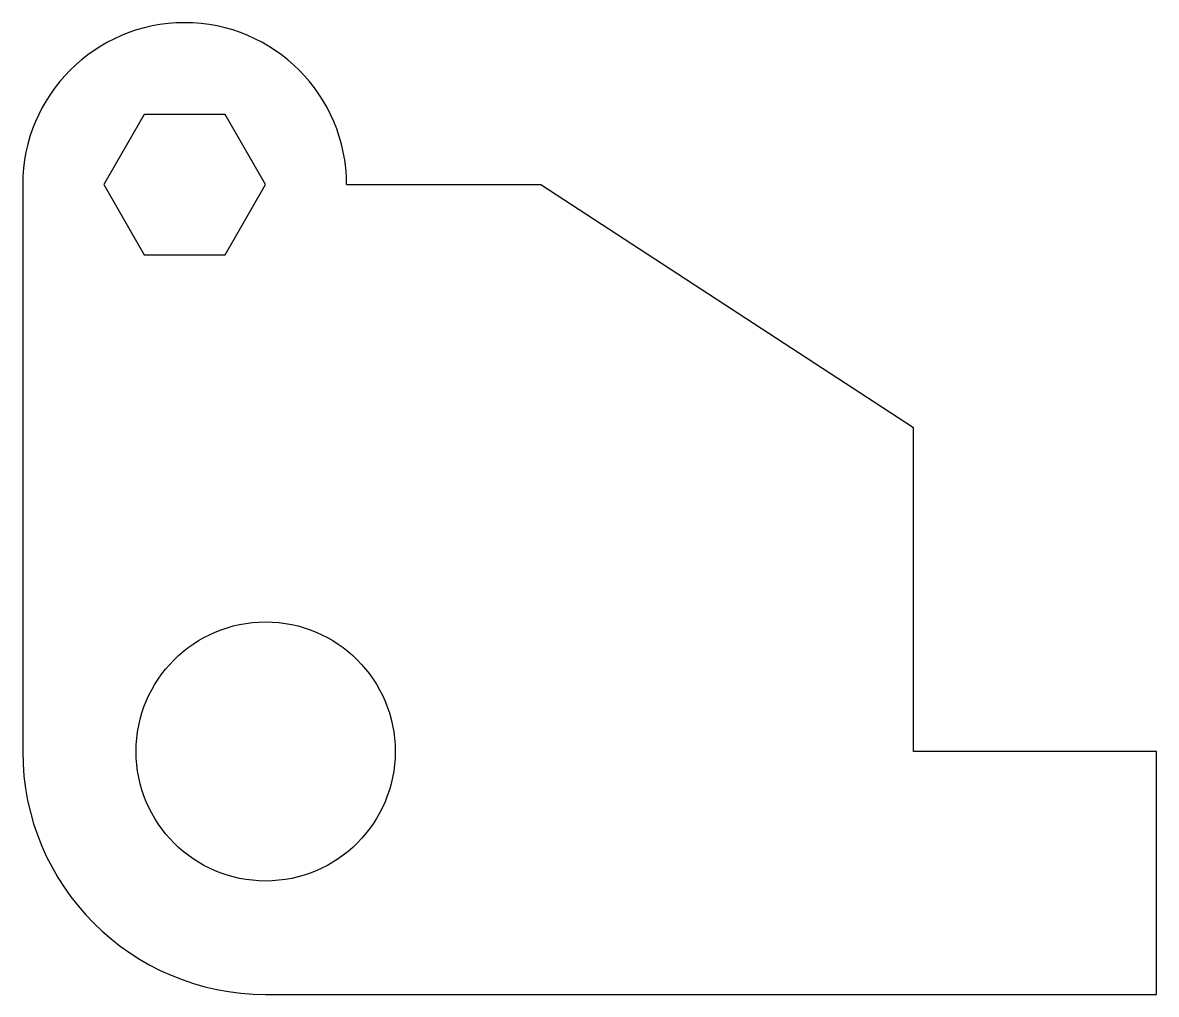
# Model space of a CAD drawing. Header units: millimetres. Extents: x 47.1 to 61.1, y 287.1 to 299.1.
import ezdxf

# ---------------------------------------------------------------- set-up
doc = ezdxf.new("R2010")
doc.units = ezdxf.units.MM

msp = doc.modelspace()

# ---------------------------------------------------------------- linework, layer by layer
for p, q in [((47.052, 297.083), (47.052, 290.083)), ((51.052, 297.083), (53.452, 297.083)), ((53.452, 297.083), (58.052, 294.083)), ((58.052, 290.083), (58.052, 294.083)), ((61.052, 290.083), (58.052, 290.083)), ((61.052, 287.083), (61.052, 290.083)), ((50.052, 287.083), (61.052, 287.083))]:
    msp.add_line(p, q)
msp.add_lwpolyline([(48.552, 297.949), (48.052, 297.083), (48.552, 296.217), (49.552, 296.217), (50.052, 297.083), (49.552, 297.949)], close=True)
msp.add_circle((50.052, 290.083), 1.6)
for centre, radius, start, end in [((49.052, 297.083), 2, 0, 180), ((50.052, 290.083), 3, 180, 270)]:
    msp.add_arc(centre, radius, start, end)

doc.saveas('drawing.dxf')
